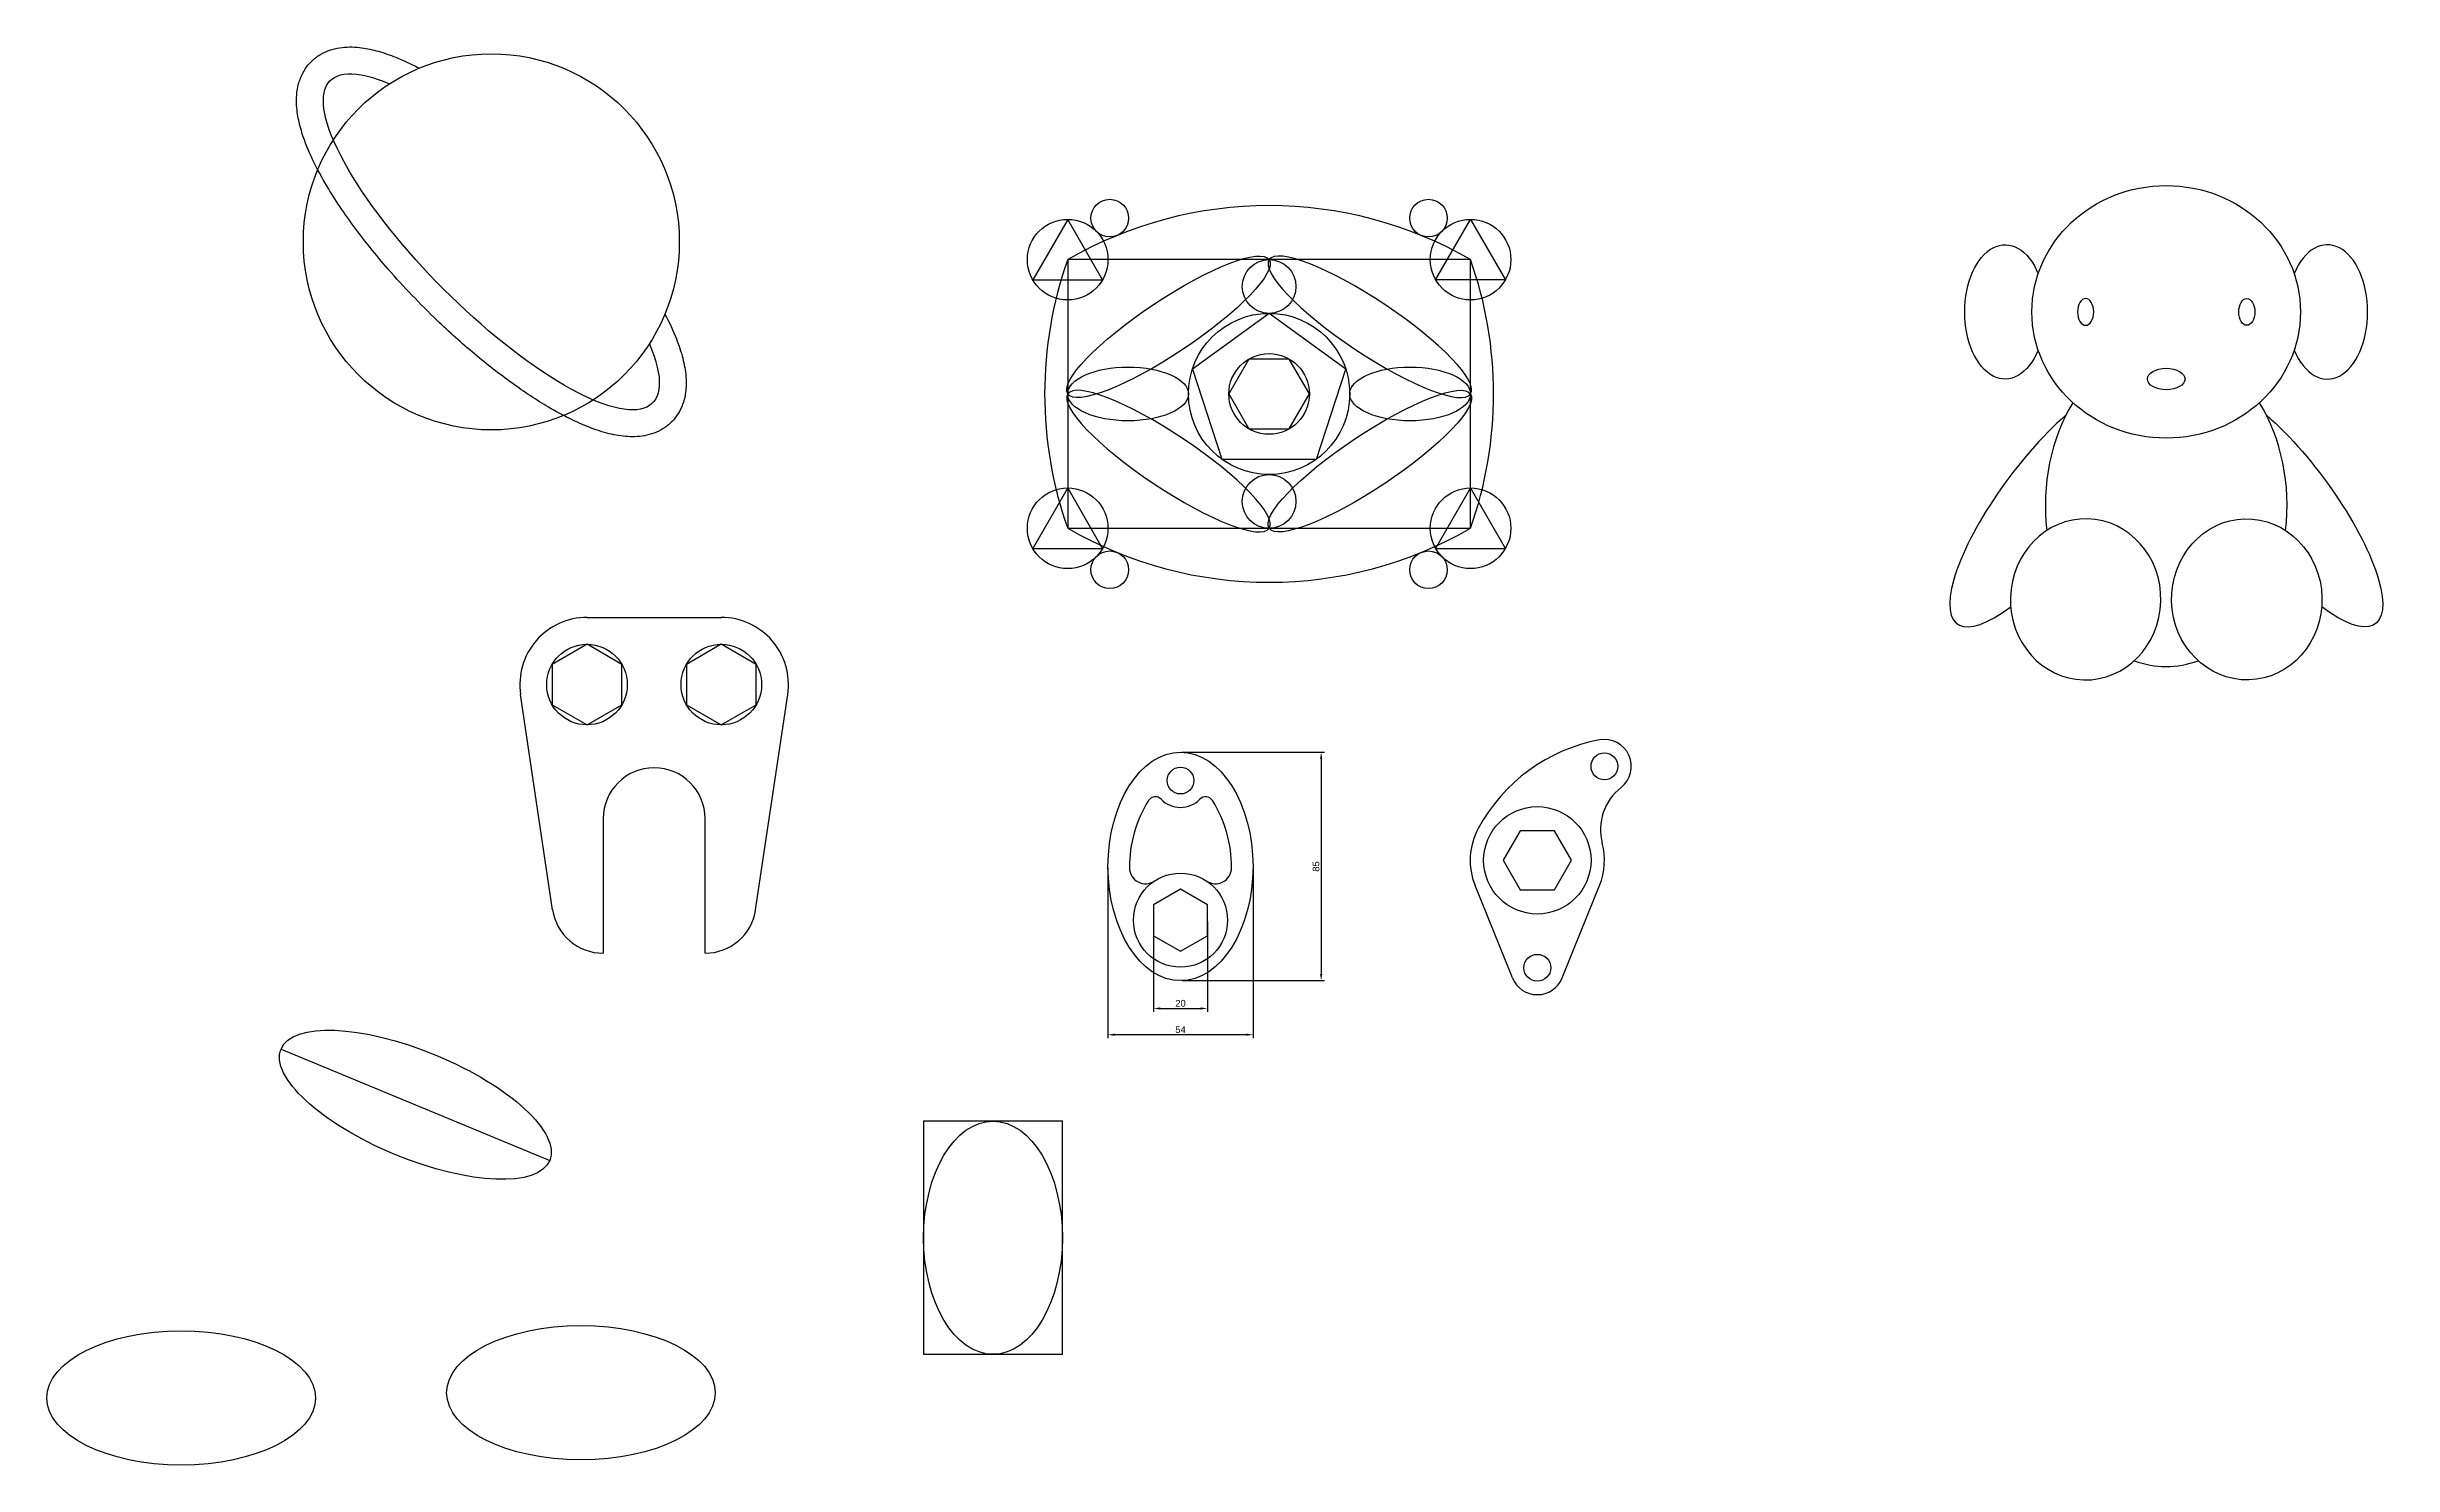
# Model space of a CAD drawing. Header units: millimetres. Extents: x 175 to 1049, y 117 to 1297.
# Drawn here: x 175 to 1049, y 117 to 644 of the extents above; entities that cross this region are included whole.
import ezdxf

# ---------------------------------------------------------------- set-up
doc = ezdxf.new("R2010")
doc.units = ezdxf.units.MM
doc.styles.get("Standard").update_dxf_attribs({"font": 'arial.ttf'})
doc.dimstyles.new('ISO-25', dxfattribs={"dimtxt": 2.5, "dimasz": 2.5, "dimexe": 1.25, "dimexo": 0.625, "dimtad": 1, "dimtxsty": 'Standard', "dimcen": 2.5, "dimadec": 0, "dimazin": 0, "dimtfac": 1, "dimtmove": 0, "dimatfit": 3, "dimfxl": 1, "dimarcsym": 0})

# ---------------------------------------------------------------- blocks, each defined once
blk = doc.blocks.new('*D2')
at = {"color": 0, "lineweight": -2, "transparency": 16777216}
for p, q in [((597.8, 381.92), (650.79, 381.92)), ((649.54, 379.42), (649.54, 299.42)), ((597.8, 296.92), (650.79, 296.92))]:
    blk.add_line(p, q, dxfattribs=at)
at = {"color": 0, "transparency": 16777216}
for points in [[(649.13, 379.42), (649.96, 379.42), (649.54, 381.92)], [(649.13, 299.42), (649.96, 299.42), (649.54, 296.92)]]:
    blk.add_solid(points, dxfattribs=at)
at = {"layer": 'Defpoints', "color": 0, "transparency": 16777216}
for p in [(597.18, 381.92), (597.18, 296.92), (649.54, 296.92)]:
    blk.add_point(p, dxfattribs=at)
at = {"color": 0, "transparency": 16777216, "insert": (647.64, 339.42), "char_height": 2.5, "attachment_point": 5, "rotation": 90}
blk.add_mtext('85', dxfattribs=at)
blk = doc.blocks.new('*D3')
at = {"color": 0, "lineweight": -2, "transparency": 16777216}
for p, q in [((570.18, 338.79), (570.18, 275.54)), ((624.18, 338.79), (624.18, 275.54)), ((621.68, 276.79), (572.68, 276.79))]:
    blk.add_line(p, q, dxfattribs=at)
at = {"color": 0, "transparency": 16777216}
for points in [[(572.68, 277.21), (572.68, 276.37), (570.18, 276.79)], [(621.68, 277.21), (621.68, 276.37), (624.18, 276.79)]]:
    blk.add_solid(points, dxfattribs=at)
at = {"layer": 'Defpoints', "color": 0, "transparency": 16777216}
for p in [(570.18, 339.42), (624.18, 339.42), (570.18, 276.79)]:
    blk.add_point(p, dxfattribs=at)
at = {"color": 0, "transparency": 16777216, "insert": (597.18, 278.69), "char_height": 2.5, "attachment_point": 5}
blk.add_mtext('54', dxfattribs=at)
blk = doc.blocks.new('*D7')
at = {"color": 0, "lineweight": -2, "transparency": 16777216}
for p, q in [((587.18, 318.79), (587.18, 285.33)), ((607.18, 318.79), (607.18, 285.33)), ((589.68, 286.58), (604.68, 286.58))]:
    blk.add_line(p, q, dxfattribs=at)
at = {"color": 0, "transparency": 16777216}
for points in [[(589.68, 286.99), (589.68, 286.16), (587.18, 286.58)], [(604.68, 286.99), (604.68, 286.16), (607.18, 286.58)]]:
    blk.add_solid(points, dxfattribs=at)
at = {"layer": 'Defpoints', "color": 0, "transparency": 16777216}
for p in [(587.18, 319.42), (607.18, 319.42), (607.18, 286.58)]:
    blk.add_point(p, dxfattribs=at)
at = {"color": 0, "transparency": 16777216, "insert": (597.18, 288.48), "char_height": 2.5, "attachment_point": 5}
blk.add_mtext('20', dxfattribs=at)

msp = doc.modelspace()

# ---------------------------------------------------------------- linework, layer by layer
for p, q in [((376.192, 432.143), (426.192, 432.143)), ((363.4, 323.344), (351.465, 403.46)), ((438.985, 323.344), (450.919, 403.46)), ((382.192, 357.143), (382.192, 307.143)), ((420.192, 307.143), (420.192, 357.143)), ((720.764, 297.961), (706.859, 332.336)), ((739.305, 297.961), (753.21, 332.336)), ((262.262, 271.438), (362.313, 229.996))]:
    msp.add_line(p, q)
for points in [[(555.171, 580.313), (542.18, 557.813), (568.161, 557.813)], [(705.171, 580.313), (718.161, 557.813), (692.18, 557.813)], [(555.171, 465.313), (705.171, 465.313), (705.171, 565.313), (555.171, 565.313)], [(630.171, 545.313), (601.639, 524.584), (612.537, 491.043), (647.804, 491.043), (658.702, 524.584)], [(645.171, 515.313), (637.671, 528.304), (622.671, 528.304), (615.171, 515.313), (622.671, 502.323), (637.671, 502.323)], [(555.171, 480.313), (542.18, 457.813), (568.161, 457.813)], [(705.171, 480.313), (692.18, 457.813), (718.161, 457.813)], [(376.192, 422.143), (363.202, 414.643), (363.202, 399.643), (376.192, 392.143), (389.183, 399.643), (389.183, 414.643)], [(426.192, 422.143), (413.202, 414.643), (413.202, 399.643), (426.192, 392.143), (439.183, 399.643), (439.183, 414.643)], [(723.684, 352.711), (717.333, 341.711), (723.684, 330.711), (736.386, 330.711), (742.736, 341.711), (736.386, 352.711)], [(597.176, 330.964), (587.176, 325.19), (587.176, 313.643), (597.176, 307.87), (607.176, 313.643), (607.176, 325.19)], [(501.51, 157.835), (553.22, 157.835), (553.22, 244.617), (501.51, 244.617)]]:
    msp.add_lwpolyline(points, close=True)
for centre, radius in [((340.571, 571.928), 70), ((570.832, 580.764), 7), ((689.509, 580.764), 7), ((555.171, 565.313), 15), ((705.171, 565.313), 15), ((630.171, 555.313), 10), ((630.171, 515.313), 30), ((630.171, 515.313), 15), ((630.171, 475.313), 10), ((555.171, 465.313), 15), ((705.171, 465.313), 15), ((570.832, 449.863), 7), ((689.509, 449.863), 7), ((376.192, 407.143), 15), ((426.192, 407.143), 15), ((597.176, 371.417), 5), ((755.035, 376.711), 5), ((730.035, 341.711), 20), ((597.176, 319.417), 17.5), ((730.035, 301.711), 5)]:
    msp.add_circle(centre, radius)
for centre, radius, start, end in [((630.171, 435.41), 150, 60, 120), ((696.592, 515.313), 150, 160.528779, 199.471221), ((563.749, 515.313), 150, 340.528779, 19.471221), ((630.171, 595.217), 150, 240, 300), ((376.192, 407.143), 25, 90, 188.47279), ((426.192, 407.143), 25, 351.52721, 90), ((765.206, 322.659), 65, 100.657664, 151.55722), ((755.035, 376.711), 10, 308.146497, 100.657664), ((401.192, 357.143), 19, 0, 180), ((773.565, 353.118), 20, 128.146497, 194.684036), ((624.176, 339.417), 46, 147.712435, 180.604126), ((587.825, 362.386), 3, 44.001096, 147.712435), ((597.176, 371.417), 10, 224.001096, 315.998904), ((606.527, 362.386), 3, 32.287565, 135.998904), ((570.176, 339.417), 46, 359.395874, 32.287565), ((730.035, 341.711), 25, 151.55722, 202.024313), ((730.035, 341.711), 25, 337.975687, 14.684036), ((584.178, 338.995), 6, 180.604126, 303.579732), ((610.174, 338.995), 6, 236.420268, 359.395874), ((382.192, 326.143), 19, 188.47279, 270), ((420.192, 326.143), 19, 270, 351.52721), ((730.035, 301.711), 10, 202.024313, 337.975687)]:
    msp.add_arc(centre, radius, start, end)
at = {"extrusion": (0, 0, -1)}
for centre, major_axis, ratio, start_param, end_param in [((340.571, 571.928), (-60, 60), 0.2946278, 2.5087401, 6.9160378), ((904.195, 545.857), (0, -25), 0.6, 5.317032, 10.3909313), ((1009.195, 473.857), (32.891, -44.081), 0.3090909, 4.100539, 7.0908863)]:
    msp.add_ellipse(centre, major_axis=major_axis, ratio=ratio, start_param=start_param, end_param=end_param, dxfattribs=at)
for centre, major_axis, ratio in [((964.195, 545.857), (-50, 0), 0.94), ((592.671, 540.313), (-37.5, -25), 0.2218801), ((994.195, 545.857), (0, -5), 0.6), ((577.671, 515.313), (22.5, 0), 0.4444444), ((682.671, 515.313), (-22.5, 0), 0.4444444), ((964.195, 520.857), (-7, 0), 0.5714286), ((667.671, 490.313), (37.5, 25), 0.2218801), ((994.195, 438.857), (0.734, -29.991), 0.9333333), ((597.176, 339.417), (0, -42.5), 0.6352941), ((312.288, 250.717), (-50.026, 20.721), 0.3693633), ((527.365, 201.226), (0, -43.391), 0.595859), ((225.098, 141.606), (-50, 0), 0.5), ((373.937, 143.532), (50, 0), 0.5)]:
    msp.add_ellipse(centre, major_axis=major_axis, ratio=ratio)
for centre, major_axis, ratio in [((667.671, 540.313), (37.5, -25), 0.2218801), ((934.195, 545.857), (0, -5), 0.6), ((592.671, 490.313), (-37.5, 25), 0.2218801), ((934.195, 438.857), (-0.734, -29.991), 0.9333333)]:
    msp.add_ellipse(centre, major_axis=major_axis, ratio=ratio, dxfattribs=at)
for centre, major_axis, ratio, start_param, end_param in [((1024.195, 545.857), (0, -25), 0.6, 5.317032, 10.3909313), ((919.195, 473.857), (-32.891, -44.081), 0.3090909, 4.100539, 7.0908863), ((964.195, 473.857), (0, -60), 0.75, 4.0227427, 4.8689664), ((964.195, 473.857), (0, -60), 0.75, 1.4142189, 2.2604426), ((964.195, 473.857), (0, -60), 0.75, 6.0148247, 6.551546)]:
    msp.add_ellipse(centre, major_axis=major_axis, ratio=ratio, start_param=start_param, end_param=end_param)
msp.add_open_spline([(405.206, 545.052), (406.867, 541.882), (408.295, 538.805), (410.427, 533.387), (411.217, 531.016), (412.423, 526.357), (412.841, 524.07), (413.148, 520.215), (413.16, 518.646), (412.886, 515.488), (412.598, 513.895), (411.729, 511.13), (411.238, 509.953), (409.99, 507.687), (409.23, 506.6), (407.471, 504.618), (406.472, 503.726), (404.329, 502.204), (403.186, 501.575), (400.852, 500.576), (399.661, 500.205), (397.282, 499.675), (396.094, 499.514), (393.728, 499.358), (392.551, 499.361), (389.07, 499.566), (386.768, 499.95), (382.085, 501.098), (379.704, 501.865), (374.816, 503.742), (372.312, 504.853), (367.173, 507.396), (364.54, 508.828), (357.454, 512.997), (352.907, 515.986), (343.656, 522.646), (338.953, 526.317), (329.575, 534.187), (324.9, 538.386), (313.995, 548.837), (307.87, 555.252), (297.495, 567.155), (293.103, 572.618), (285.211, 583.364), (281.711, 588.645), (276.727, 597.196), (274.954, 600.576), (271.962, 607.117), (270.741, 610.277), (269.21, 615.431), (268.732, 617.474), (268.109, 621.53), (267.962, 623.546), (268.098, 626.969), (268.261, 628.369), (268.879, 631.173), (269.334, 632.578), (270.497, 635.066), (271.147, 636.16), (272.4, 637.82), (272.93, 638.43), (273.5, 638.999), (274.482, 639.981), (275.583, 640.842), (277.909, 642.266), (279.131, 642.832), (281.603, 643.694), (282.853, 643.992), (285.34, 644.379), (286.578, 644.469), (289.046, 644.486), (290.276, 644.414), (293.566, 644.046), (295.633, 643.633), (299.835, 642.508), (301.972, 641.796), (306.345, 640.096), (308.58, 639.11), (311.801, 637.539), (312.743, 637.061), (313.695, 636.563)], degree=3, knots=[2.3854058, 2.3854058, 2.3854058, 2.3854058, 2.5463795, 2.5463795, 2.6776449, 2.6776449, 2.8089103, 2.8089103, 2.8989616, 2.8989616, 2.9890129, 2.9890129, 3.0565335, 3.0565335, 3.124054, 3.124054, 3.1915746, 3.1915746, 3.2590951, 3.2590951, 3.3266157, 3.3266157, 3.3941362, 3.3941362, 3.4616568, 3.4616568, 3.5939927, 3.5939927, 3.7263287, 3.7263287, 3.8586647, 3.8586647, 3.9910006, 3.9910006, 4.2074623, 4.2074623, 4.423924, 4.423924, 4.6403857, 4.6403857, 4.9411371, 4.9411371, 5.1916664, 5.1916664, 5.4421957, 5.4421957, 5.613708, 5.613708, 5.7852203, 5.7852203, 5.9013445, 5.9013445, 6.0174687, 6.0174687, 6.0970624, 6.0970624, 6.1766561, 6.1766561, 6.2421731, 6.2421731, 6.2831853, 6.2831853, 6.2831853, 6.3538573, 6.3538573, 6.4245293, 6.4245293, 6.4952014, 6.4952014, 6.5658734, 6.5658734, 6.6365454, 6.6365454, 6.7547253, 6.7547253, 6.8729052, 6.8729052, 6.9910851, 6.9910851, 7.0393689, 7.0393689, 7.0393689, 7.0393689])

# ---------------------------------------------------------------- dimensions: what is measured, and where the dimension line sits
dim = msp.add_linear_dim(base=(649.544, 296.917), p1=(597.176, 381.917), p2=(597.176, 296.917), angle=90, dimstyle='ISO-25')
dim.commit()
dim.dimension.update_dxf_attribs({"geometry": '*D2', "text_midpoint": (647.643, 339.417)})
for base, p1, p2, picture, middle in [((570.176, 276.791), (624.176, 339.417), (570.176, 339.417), '*D3', (597.176, 278.687)), ((607.176, 286.576), (587.176, 319.417), (607.176, 319.417), '*D7', (597.176, 288.478))]:
    dim = msp.add_linear_dim(base=base, p1=p1, p2=p2, dimstyle='ISO-25')
    dim.commit()
    dim.dimension.update_dxf_attribs({"geometry": picture, "text_midpoint": middle})

doc.saveas('drawing.dxf')
